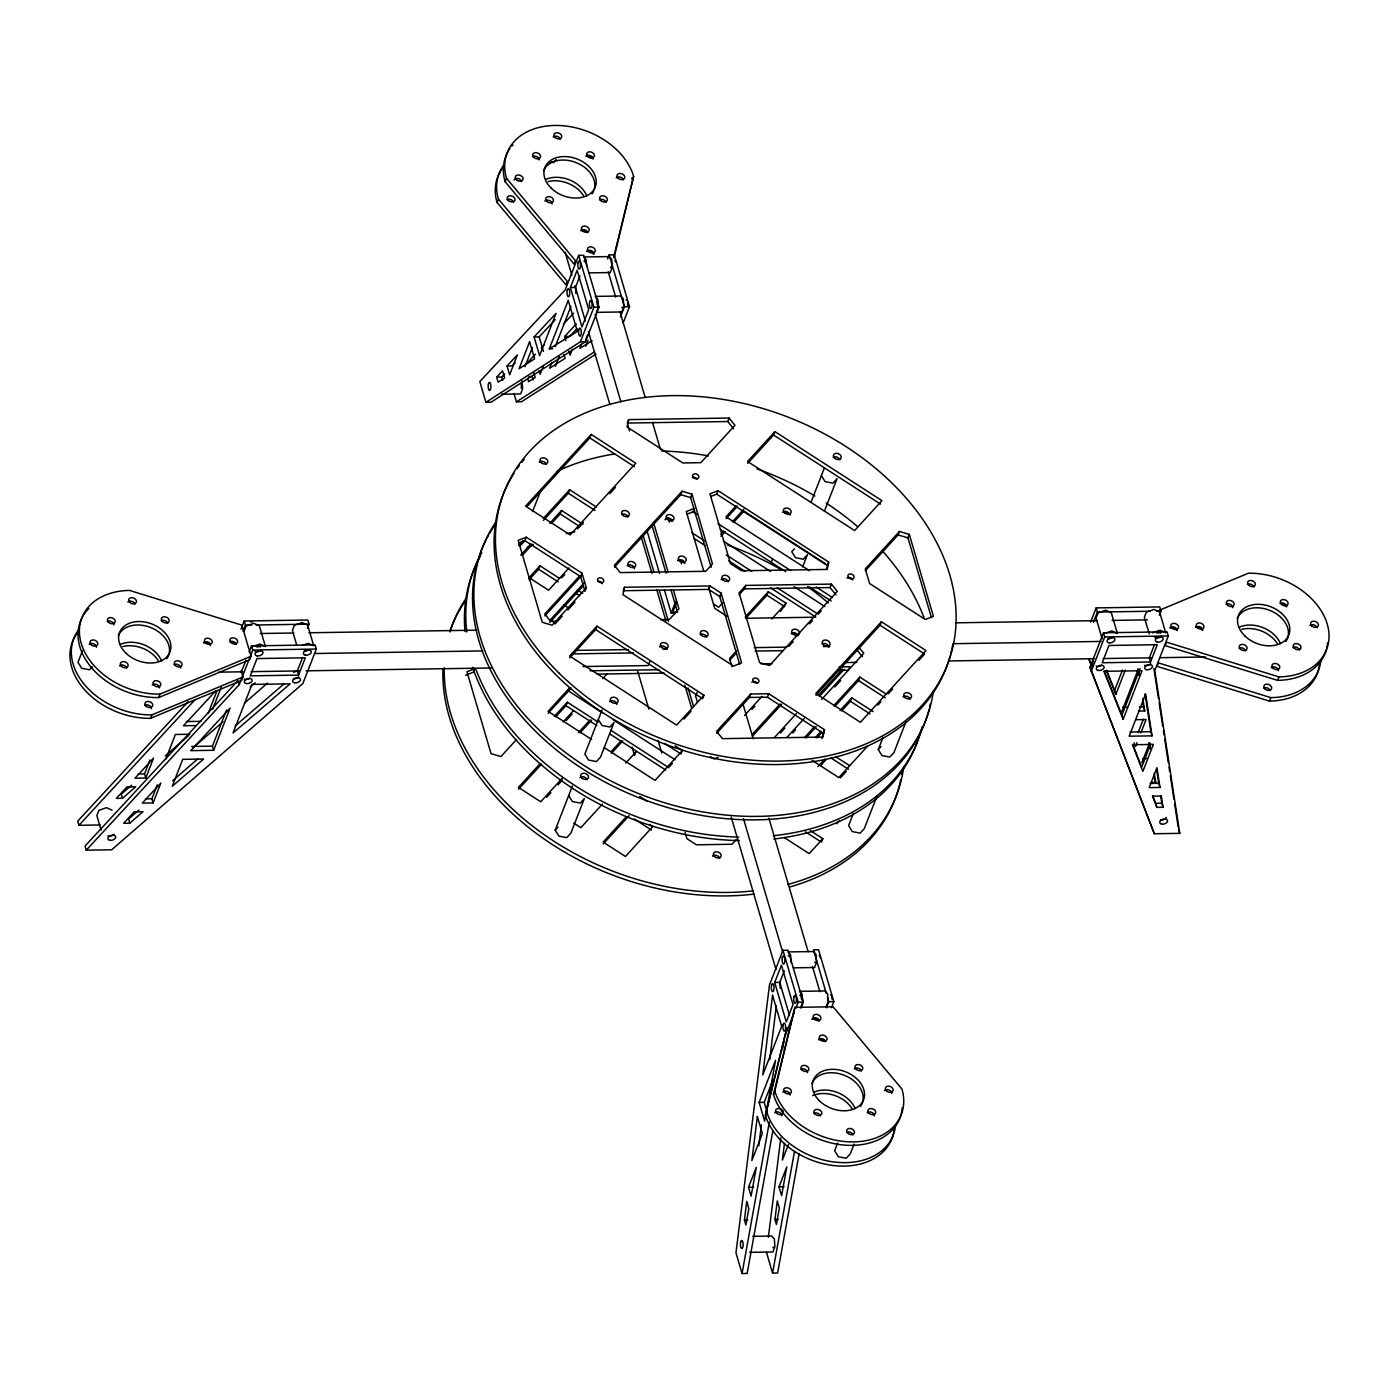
<?xml version="1.0" encoding="UTF-8"?>
<svg xmlns="http://www.w3.org/2000/svg" width="1399" height="1399" viewBox="0 0 1399 1399"><rect width="100%" height="100%" fill="white"/><g stroke="black" fill="none" stroke-linecap="round" stroke-linejoin="round"><path stroke-width="1.5" d="M769.695 1059.795L776.305 1005.951M744.425 1219.945L746.751 1201.409L748.85 1208.579L745.894 1224.964L744.425 1219.945L747.818 1219.893M758.783 1145.781L761.406 1124.831M768.366 1237.206L780.817 1137.824M774.941 1219.473L777.249 1200.937L779.365 1208.106L776.41 1224.492L774.941 1219.473L778.334 1219.421M784.472 1143.298L782.373 1160.051L788.389 1144.644M772.913 1130.532L747.153 1273.457L742.065 1273.545L769.363 1122.068M782.443 1049.547L783.982 1041.013M799.196 1153.528L777.652 1272.985L772.58 1273.073L794.492 1151.464M628.658 419.613L627.084 426.992L682.817 462.964L700.794 462.684L734.965 425.331L729.089 418.056L628.658 419.613L627.312 423.058L727.725 421.519L733.618 428.793M624.514 587.265L622.94 594.662L733.531 666.081L741.627 662.899L721.08 593.089L710.045 585.954L624.514 587.265L623.167 590.728L708.698 589.416L719.733 596.534L739.669 664.298M826.564 569.201L828.68 562.048L718.054 490.682L709.958 493.864L730.488 563.622L741.522 570.74L827.124 569.445L828.68 562.048M821.965 738.707L824.483 729.718L768.768 693.747L750.773 694.009L716.603 731.362L722.479 738.637L822.909 737.098L824.483 729.718M613.671 257.171L633.625 176.326A67.502 49.052 21.3 0 0 554.808 125.455A67.502 49.052 21.3 0 0 506.49 178.285L505.144 181.748L574.027 264.026L575.374 260.564L506.49 178.285M614.021 257.888L633.625 176.326M765.393 1115.213L786.85 1028.125L765.393 1115.213A67.502 49.052 21.3 0 0 833.629 1165.559A67.502 49.052 21.3 0 0 894.048 1129.99M902.285 1107.623A67.502 49.052 21.3 0 1 842.793 1144.942A67.502 49.052 21.3 0 1 773.472 1094.473L794.929 1007.367L833.07 1006.79L901.953 1089.069A67.502 49.052 21.3 0 1 853.635 1141.899A67.502 49.052 21.3 0 1 774.819 1091.028L794.929 1007.367M82.471 650.78L77.977 662.304L81.719 668.285L89.553 669.771L92.282 666.781M77.47 633.013A67.502 49.052 21.3 0 0 83.713 688.763A67.502 49.052 21.3 0 0 150.55 718.317L151.914 714.872L242.936 676.994L241.118 670.786M82.856 616.329A67.502 49.052 21.3 0 0 93.82 670.296A67.502 49.052 21.3 0 0 158.647 697.576L159.993 694.114L251.033 656.253L241.887 625.143L129.512 590.413A67.502 49.052 21.3 0 0 81.177 643.243A67.502 49.052 21.3 0 0 159.993 694.114M145.776 778.054L153.54 758.118L134.986 778.211L145.776 778.054L144.552 773.909L149.99 759.954M165.642 759.5L175.4 734.475L190.019 734.248M153.086 802.939L160.868 783.02L142.296 803.113L153.086 802.939L151.879 798.794L157.318 784.839M208.259 713.21L216.88 691.089M241.048 629.13L244.213 620.999L307.78 620.019L309.004 624.164L307.413 628.238M212.613 709.31L221.234 687.206M243.059 631.246L245.437 625.143L244.213 620.999M244.091 631.176L246.119 626L253.726 623.307L259.322 625.79L265.425 646.53L259.829 644.047L252.205 646.74M213.662 750.284L230.118 708.069L190.771 750.651L213.662 750.284L212.438 746.139L226.551 709.958M241.223 672.324L245.979 660.118M249.144 651.986L251.523 645.883L315.09 644.904L316.314 649.066L302.831 683.621L111.675 849.788L86.248 850.19L85.042 846.045L238.057 680.456L239.264 684.601L86.248 850.19M239.264 684.601L252.747 650.028L251.523 645.883M242.936 676.994L241.59 680.456L150.55 718.317M251.033 656.253L249.687 659.716L158.647 697.576M298.582 675.105L305.314 657.81L256.996 658.562L250.264 675.839L298.582 675.105L297.357 670.96L302.604 657.513M498.411 199.043L567.294 281.304L565.93 284.766L497.047 202.488L498.411 199.043A67.502 49.052 21.3 0 1 504.13 164.61M524.922 366.73L532.424 347.477M578.661 255.37L565.196 289.925L479.822 381.56L485.925 402.3L491.014 402.213L585.516 341.706L598.999 307.133L583.75 255.283L578.661 255.37L593.91 307.22L580.428 341.776L485.925 402.3M570.39 287.512L577.122 270.234L588.717 309.634L581.967 326.911L570.39 287.512L575.479 287.442L579.973 275.918M549.3 348.876L568.239 300.295L577.385 331.406L549.3 348.876L552.692 348.823M543.249 366.346L540.154 374.32L539.105 370.787M555.176 346.777L570.949 306.294M551.853 362.498L549.597 368.269L565.109 358.336L564.007 354.542M555.438 366.258L559.18 356.64M572.436 349.12L570.092 355.154L568.868 350.992M607.586 258.955L609.177 254.898L614.266 254.81L629.498 306.661L623.167 322.942M581.389 344.364L579.816 348.403L592.092 340.761M585.604 340.009L587.632 334.816M585.691 346.305L588.052 340.237M532.547 511.649L541.273 489.283M475.048 668.565L473.701 672.027L465.605 675.192M518.837 543.039L524.905 540.661L526.269 537.199L581.984 573.17L586.303 587.842L584.957 591.305L580.637 576.633L581.984 573.17M620.457 316.908L624.426 306.748L609.177 254.898M529.067 579.711L538.632 569.253L539.979 565.791L559.583 578.452M551.433 523.506L560.195 513.94L561.541 510.495L582.928 524.293M543.494 520.306L568.274 493.2L569.62 489.737L596.376 507.015M527.143 506.421L589.836 437.887L591.182 434.424L635.776 463.209L570.162 534.925L525.587 506.158L591.182 434.424M555.91 716.673L565.983 705.673L567.329 702.211L598.142 722.111M595.624 629.602L596.971 626.157L703.959 695.216L702.613 698.678L595.624 629.602L569.725 657.915M614.458 567.155L680.753 494.686L682.1 491.241L691.98 494.144L712.493 563.902L705.743 571.299L620.212 572.593L614.336 565.318L682.1 491.241M568.676 795.576L572.418 801.557L580.253 803.061L584.345 798.584L570.879 833.139L566.77 837.634L558.935 836.13L555.193 830.149L572.418 785.976M602.06 709.923L584.852 754.096L588.577 760.077L596.429 761.581L600.521 757.086L614.004 722.531L609.912 727.008L602.06 725.504L598.317 719.523M711.147 567.347L690.634 497.589L691.98 494.144M727.725 421.519L729.089 418.056M686.961 514.202L693.03 511.824L694.376 508.362L686.279 511.544L703.819 571.282M649.731 661.71L648.244 665.557L582.858 666.554M710.64 496.523L716.708 494.144L718.054 490.682M675.42 612.989L671.188 613.059L675.682 601.535M676.591 602.444L672.797 612.167L676.959 612.115M708.698 589.416L710.045 585.954M747.696 463.366L773.595 435.054L774.941 431.609L881.93 500.667L854.597 530.553L747.591 461.495L774.941 431.609M719.733 596.534L721.08 593.089M697.139 692.313L695.653 696.142L697.489 702.403M739.074 594.785L744.478 588.874L745.824 585.412L831.443 584.1L837.319 591.375L769.485 665.522L759.605 662.636L739.074 592.809L745.824 585.412M675.14 745.842L682.397 750.529L681.051 753.991L664.735 743.446M771.216 562.311L772.563 558.848M746.804 617.221L766.949 595.205L768.296 591.742L786.133 603.249L780.467 611.433M811.088 502.101L824.378 467.983M716.673 733.268L749.427 697.471L750.773 694.009M802.659 566.91L807.415 554.721L803.323 559.198L795.471 557.694L791.729 551.731L794.475 548.74M824.378 511.195L837.074 478.668L832.965 483.145L825.13 481.641L821.388 475.66M749.427 697.471L767.404 697.192L768.768 693.747M835.972 594.837L830.079 587.563L831.443 584.1M865.334 570.757L898.088 534.96L899.435 531.498L909.315 534.401L933.395 616.312L925.299 619.495L869.583 583.523L865.264 568.868L899.435 531.498M931.454 617.728L907.968 537.863L909.315 534.401M841.656 710.849L850.4 701.284L851.746 697.821L873.151 711.636M835.168 706.04L858.496 680.544L859.843 677.081L886.581 694.359M815.914 695.355L880.058 625.231L881.405 621.768L925.981 650.552L860.385 722.269L815.792 693.502L881.405 621.768M821.493 842.146L822.839 838.701L810.353 830.639M800.928 1008.189L803.306 1002.086L788.074 950.236L782.985 950.323L769.502 984.896L735.961 1252.804L742.065 1273.545M774.696 982.465L781.446 965.188L793.023 1004.587L786.29 1021.882L774.696 982.465L779.785 982.395L784.279 970.871M853.373 813.431L848.616 825.637L852.358 831.618L860.193 833.104L864.302 828.628L876.981 796.083M905.835 722.076L893.944 752.575L889.851 757.051L882 755.565L878.257 749.584L883.014 737.378M759.132 1102.429L775.606 1060.197L764.623 1121.089L759.132 1102.429L764.221 1102.342L772.843 1080.22M784.752 1036.746L794.265 1012.334M795.839 1008.277L798.217 1002.174L782.985 950.323M800.7 1007.315L802.729 1002.121L802.152 994.147L799.563 991.349L824.99 990.947L827.578 993.745L828.156 1001.736L826.127 1006.913M773.472 1094.473L774.819 1091.028M748.5 1187.314L756.282 1167.378L751.106 1196.128L748.5 1187.314L753.589 1187.226M826.354 1007.805L828.733 1001.701L827.509 997.557M831.443 1007.717L833.821 1001.614L818.572 949.764L813.501 949.851L826.302 993.412M779.016 1186.842L786.798 1166.906L781.604 1195.655L779.016 1186.842L784.105 1186.754M837.651 1143.088L834.643 1150.765L838.386 1156.746L846.238 1158.25L850.33 1153.755L854.072 1144.155M1090.608 622.135L1096.169 607.9L1159.736 606.921L1160.943 611.066L1159.369 615.14M1093.423 622.223L1097.393 612.045L1096.169 607.9M1089.996 667.358L1103.479 632.785L1167.046 631.806L1168.27 635.968L1154.787 670.523L1179.759 833.367L1154.332 833.752L1089.996 667.358L1154.332 833.752M1091.36 666.484L1093.388 661.29M1091.22 671.503L1104.703 636.93L1103.479 632.785M1125.286 670.121L1115.825 694.411L1114.601 690.267L1122.488 670.016M1121.858 711.322L1138.331 669.107L1139.293 675.385M1123.135 719.296L1103.933 671.31L1142.074 670.733L1123.135 719.296L1121.911 715.151L1140.063 668.6M1154.56 644.414L1149.313 657.862L1150.538 662.007L1102.22 662.741L1108.952 645.464L1157.27 644.712L1150.538 662.007M1138.086 732.726L1143.333 719.243M1137.055 742.659L1135.551 746.506L1134.064 742.694M1140.797 733.024L1146.061 719.541L1135.621 719.698M1141.864 762.735L1149.628 742.799L1150.538 748.727M1150.66 744.128L1141.654 767.247L1132.77 744.408M1270.834 697.646L1158.459 662.916L1157.113 666.379L1269.488 701.109L1270.834 697.646A67.502 49.052 21.3 0 0 1320.848 659.908M1278.931 676.906L1166.556 642.176L1165.21 645.639L1277.584 680.369L1278.931 676.906A67.502 49.052 21.3 0 0 1327.249 624.076A67.502 49.052 21.3 0 0 1248.45 573.205L1159.386 610.244M556.242 159.573L553.514 162.564L549.597 161.812M518.592 545.523L522.964 540.748M543.372 518.434L569.62 489.737M520.166 545.802L524.538 541.011M520.708 555.123L530.921 543.966M549.877 523.243L561.541 510.495M522.282 555.386L532.494 544.228M529.032 577.752L539.979 565.791M577.56 528.822L583.4 522.457M609.632 493.76L615.473 487.394M569.008 567.924L548.6 590.238L528.979 577.577M561.821 577.77L564.741 574.569M579.606 575.933L544.771 614.021L550.646 621.296L557.117 621.208M544.876 615.892L581.162 576.213M549.737 620.474L584.572 582.404M549.842 622.345L583.226 585.849M586.303 587.842L552.133 625.213L542.252 622.31L518.172 540.381L526.269 537.199M555.053 623.989L562.188 616.207M567.872 609.981L574.989 602.2M596.971 626.157L569.638 656.044L676.626 725.102L703.959 695.216M516.581 739.441L500.929 756.562L491.049 753.659L466.951 671.747L473.019 669.352M569.655 687.748L548.076 711.357L591.602 739.441M736.101 505.791L726.029 516.808L809.444 570.652M548.163 713.228L571.177 688.063M726.116 518.679L737.64 506.106M554.371 716.358L567.329 702.211M720.817 534.401L723.703 531.253M732.342 521.81L743.848 509.236M720.922 536.272L725.224 531.568M733.863 522.124L743.936 511.107L825.532 563.797M563.202 721.849L573.45 710.64M602.724 678.62L607.114 673.811M566.245 720.502L572.104 714.102M578.486 732.551L590.081 719.873M580.043 732.831L591.637 720.17M562.293 778.194L540.713 801.784L518.434 787.392L540.031 763.767M722.986 602.514L718.684 607.236L713.525 603.913M546.554 797.378L550.874 792.656M558.079 784.804L562.381 780.082M611.206 751.578L621.226 740.631M611.293 753.466L622.747 740.945M745.282 616.907L768.296 591.742M555.193 830.149L557.921 827.159M625.773 763.067L635.915 751.962L634.569 755.425L632.121 747.136M736.469 650.885L729.561 658.422L731.992 666.658M729.596 660.363L736.486 652.826M602.427 804.093L580.83 827.683L573.712 823.084M771.741 618.988L786.133 603.249M683.919 719.121L691.106 711.252M682.397 750.529L655.064 780.415L604.298 747.643M669.544 766.565L672.429 763.417M626.14 816.911L603.126 842.076L625.423 856.468L652.756 826.582L649.328 824.361M603.214 843.964L629.113 815.652M788.791 646.425L793.216 641.581M809.426 623.849L812.382 620.631M818.275 614.178L821.23 610.961M744.565 715.414L761.965 696.405M751.928 709.363L754.813 706.198M752.26 734.405L780.082 703.994M752.382 736.259L781.656 704.257M774.469 737.535L796.433 713.525M780.45 732.989L784.839 728.197M818.328 695.548L842.53 669.089M819.814 695.898L844.034 669.439M786.815 737.465L804.233 718.421M821.668 699.378L863.795 653.298L859.091 647.492M792.726 732.989L795.629 729.806M834.836 686.944L840.659 680.596M804.442 737.658L814.638 726.501M833.594 705.778L859.843 677.081M805.999 737.92L816.212 726.763M815.302 737.675L821.143 731.292M840.082 710.57L851.746 697.821M816.876 737.938L821.248 733.163M736.381 839.505L732.027 844.262L696.422 844.804L686.961 838.683L685.125 832.422M817.89 766.582L824.728 759.115M820.636 765.55L826.11 759.587M877.977 705.009L880.898 701.826M888.19 693.852L892.562 689.077M918.811 660.38L924.634 654.015L880.058 625.231M867.975 745.702L838.805 777.582L812.067 760.322M840.379 777.861L846.22 771.479M878.257 749.584L881.003 746.594M822.839 838.701L809.164 853.635L784.209 837.511M836.497 823.749L839.243 820.758M518.644 789.106L541.553 764.099M188.061 701.738L77.714 821.143L78.939 825.305L100.133 824.973M78.939 825.305L195.178 699.517M215.516 691.054L183.461 725.749L195.947 725.556M496.645 377.135L502.556 370.805L504.654 377.975L498.131 382.154L496.645 377.135L501.734 377.065L504.689 373.883M507.05 365.978L517.403 354.856L509.638 374.792L507.05 365.978L512.139 365.908L515.094 362.726M534.086 336.949L556.05 313.393L539.577 355.626L534.086 336.949L539.175 336.879L555.281 319.602M526.531 363.705L535.362 354.227M541.238 347.914L544.194 344.749M563.325 324.218L573.625 313.166M565.826 340.622L564.601 336.477L576.318 323.921M577 328.555L569.69 336.407L564.601 336.477M131.558 785.206L121.276 794.142L122.5 798.287L116.344 798.392L126.924 786.938L135.72 786.798L122.5 798.287M165.239 755.915L188.778 735.454M193.342 747.556L223.018 721.762M244.44 703.155L267.506 683.097M138.868 810.091L128.586 819.027L129.81 823.172L123.654 823.277L134.234 811.822L143.03 811.682L129.81 823.172M172.567 780.817L197.679 758.975M250.194 687.031L255.09 682.817M235.084 726.029L284.014 683.884M791.537 633.065L792.359 632.733A4.057 2.938 21.3 0 1 798.042 635.671M513.993 393.521L516.441 401.828L594.592 351.779M596.026 354.034L521.512 401.74L516.441 401.828M718.089 757.331L714.032 758.923L710.412 756.579M302.429 645.324L308.147 643.295L313.726 645.796L307.64 625.056L302.044 622.555L294.42 625.248L292.408 630.442L296.675 644.956M293.545 672.307L297.357 670.96M1106.067 632.96L1111.785 630.949L1117.381 633.432L1111.278 612.692L1105.682 610.209L1098.075 612.902L1096.047 618.078L1102.15 638.818M1152.479 632.89L1160.086 630.197L1165.682 632.698L1159.596 611.958L1154 609.457L1146.376 612.15L1144.365 617.344L1149.244 633.939M589.049 272.875L610.226 272.56L612.255 267.366L611.678 259.392L609.09 256.594L583.663 256.979L586.251 259.777L586.688 265.758M593.91 307.22L598.999 307.133M624.426 306.748L629.498 306.661M580.428 341.776L585.516 341.706M528.857 376.646L532.25 376.593L533.229 379.933M501.542 394.238L520.62 393.941L522.649 388.747L522.072 380.773M744.478 588.874L830.079 587.563M245.437 625.143L251.785 625.056M256.017 624.986L309.004 624.164M1097.393 612.045L1150.363 611.241M1156.711 611.136L1160.943 611.066M660.66 619.652L669.299 619.512L678.952 608.95L673.514 590.413M745.562 618.288L814.585 617.221M260.197 633.52L293.79 632.995M308.899 632.768L476.709 630.18M955.622 622.817L1097.288 620.649M1112.153 620.422L1147.407 619.862M252.747 650.028L316.314 649.066M1104.703 636.93L1168.27 635.968M314.985 653.508L482.812 650.92M952.999 643.697L1101.205 641.424M576.545 650.378L628.326 649.573M662.864 649.031L667.166 648.961M754.323 647.632L786.693 647.125M823.381 646.565L829.852 646.46M573.03 653.875L633.45 652.931M755.145 651.042L783.195 650.622M218.891 672.167L242.866 671.8M251.138 671.66L299.543 670.925M306.066 670.821L491.329 667.97M761.021 663.843L771.916 663.668M843.824 662.566L856.905 662.357M948.435 660.958L1094.455 658.702M1103.094 658.562L1151.132 657.827M1159.841 657.687L1205.606 656.988M590.028 670.786L659.086 669.719M839.033 666.938L849.823 666.763L848.476 670.226L837.686 670.401M597.321 674.108L664.21 673.076M186.399 721.534L200.966 721.324M1122.732 707.142L1126.877 707.09M1139.363 706.897L1143.525 706.827L1144.749 710.972L1138.506 711.077M191.628 746.471L212.438 746.139M1130.042 732.027L1150.852 731.712L1152.059 735.857L1129.185 736.206L1145.641 693.991L1152.059 735.857M138.081 773.997L144.552 773.909M1142.808 758.555L1147.128 758.485M1151.604 782.461L1155.696 782.391L1154.262 773.017M145.391 798.899L151.879 798.794M1150.118 783.44L1158.757 783.3L1159.981 787.462L1149.174 787.62L1156.938 767.701L1159.981 787.462M1152.741 795.751L1155.644 803.236L1161.8 803.131L1163.024 807.293L1156.868 807.38L1152.496 796.153L1161.292 796.031L1163.024 807.293M793.355 967.828L814.55 967.513L816.561 962.32L816.002 954.345L813.396 951.547L787.969 951.932L790.575 954.73L791.135 962.722M798.217 1002.174L803.306 1002.086M828.733 1001.701L833.821 1001.614M752.662 1236.314L771.723 1236.016L774.329 1238.814L774.889 1246.789L772.878 1251.983L749.567 1252.332M898.088 534.96L907.968 537.863M680.753 494.686L690.634 497.589M112.077 810.178L106.481 807.695L98.874 810.388L96.846 815.565L101.113 830.097M773.595 435.054L880.583 504.13M784.664 511.439L790.103 514.954M716.708 494.144L827.334 565.511M589.836 437.887L634.412 466.671M718.019 523.628L790.732 570.582M816.159 587.003L832.51 597.548M693.03 511.824L696.667 514.167M720.31 529.434L785.748 571.684M809.356 586.933L831.163 601.01M723.388 541.046L770.534 571.491M794.107 586.706L824.938 606.606M691.753 532.617L704.466 540.836M726.291 554.931L751.753 571.369M777.197 587.807L817.156 613.601M694.026 538.423L704.939 545.47M728.582 560.737L744.95 571.299M770.394 587.737L815.809 617.064M766.949 595.205L784.787 606.711M568.274 493.2L595.03 510.46M858.496 680.544L885.235 697.804M726.973 616.277L714.714 608.355L708.663 587.755M560.195 513.94L579.798 526.601M850.4 701.284L870.021 713.945M524.905 540.661L580.637 576.633M767.404 697.192L823.137 733.163M577.42 589.958L582.771 593.421M835.535 756.579L849.805 765.795M538.632 569.253L558.236 581.914M576.073 593.421L579.641 595.729M830.621 757.733L848.459 769.258M563.762 604.91L569.096 608.355M550.087 619.844L553.654 622.153M805.439 831.793L819.709 840.991M567.802 690.529L602.357 712.825M613.269 719.855L675.07 759.727M610.838 730.295L668.879 767.754M565.983 705.673L596.796 725.556M609.492 733.758L665.714 770.045M639.728 796.468L646.985 801.155M634.254 818.975L651.409 830.044M856.573 649.486L862.449 656.761M1106.609 670.261L1114.601 690.267M1106.224 670.418L1115.825 694.411M1104.318 671.17L1121.911 715.151M1088.999 658.702L1092.147 666.816M1088.632 658.789L1091.797 666.903M1178.535 829.222L1179.759 833.367M1154.472 778.246L1155.696 782.391M1155.644 803.236L1156.868 807.38M742.904 703.714L753.204 738.724M608.25 271.826L615.682 297.13M619.984 311.732L645.114 397.246M652.476 422.271L660.433 449.394M768.89 818.205L808.115 951.687M812.557 966.796L819.884 991.681M668.092 517.962L669.317 522.142M680.351 559.687L681.575 563.849M595.17 314.215L620.911 401.81M627.661 424.754L629.498 431.014M743.464 818.607L782.688 952.072M653.525 522.439L668.057 571.876M652.179 525.902L666.099 573.275M670.943 589.748L677.606 612.412M565.126 252.24L571.876 275.183M574.937 285.623L585.359 321.07M588.419 331.493L609.877 404.503M647.282 531.725L659.541 573.433M664.438 590.116L671.188 613.059M731.205 817.121L775.955 969.367M779.628 981.871L789.543 1015.569M643.015 534.943L653.91 572.016M659.366 590.553L668.442 621.453M688.046 687.958L693.502 706.478M684.898 685.23L691.543 707.877M641.057 536.342L651.969 573.415M656.813 589.906L665.889 620.789M637.769 671.415L648.839 709.066M658.055 740.421L661.744 752.959M539.175 336.879L543.442 351.394M764.221 1102.342L767.264 1112.712M533.596 372.117L535.17 377.503L528.63 381.682L527.65 378.342M766.477 1252.332L772.58 1273.073M501.734 377.065L502.713 380.406M1153.895 668.53L1158.494 698.521M1159.159 702.805L1162.761 726.378M1163.426 730.663L1164.09 734.947M1164.737 739.232L1168.357 762.805M1169.004 767.089L1169.669 771.374M1170.333 775.658L1173.936 799.231M1174.6 803.516L1178.203 827.071M1145.064 694.026L1150.852 731.712M1156.641 769.467L1158.757 783.3M1160.645 795.629L1161.8 803.131M1142.826 698.416L1144.749 710.972M1137.754 669.142L1138.716 675.42M1142.878 702.63L1143.525 706.827M1149.016 742.607L1149.926 748.535M684.863 563.342L682.992 560.352L679.075 559.6A4.057 2.938 21.3 0 0 677.606 560.439M779.785 982.395L780.222 988.376M575.479 287.442L575.898 293.423M1166.259 817.383A4.057 2.431 -16.4 0 1 1160.488 819.954M1150.712 663.651A4.057 2.431 -16.4 0 1 1144.504 665.312M1101.782 665.032A4.057 2.431 -16.4 0 1 1096.204 666.064M1112.555 637.367A4.057 2.431 -16.4 0 1 1107.798 638.644M1161.502 636.003A4.057 2.431 -16.4 0 1 1154.665 637.262M1157.043 633.17A4.057 2.431 -16.4 0 1 1160.855 633.117M113.984 834.241A4.057 2.431 -16.4 0 1 107.775 835.885M249.826 678.13A4.057 2.431 -16.4 0 1 244.248 679.162M298.756 676.749A4.057 2.431 -16.4 0 1 293.37 678.655M308.917 649.731A4.057 2.431 -16.4 0 1 304.16 651.007M261.228 649.836A4.057 2.431 -16.4 0 1 255.02 651.497M256.769 647.02A4.057 2.431 -16.4 0 1 260.581 646.95M521.058 383.361A4.057 1.364 89.1 0 1 521.197 388.292M622.153 307.098A4.057 1.364 89.1 0 1 621.873 307.658M596.831 301.782A4.057 1.364 89.1 0 1 597.181 304.737M610.803 266.912A4.057 1.364 89.1 0 1 610.576 267.681M583.943 260.966A4.057 1.364 89.1 0 1 585.237 262.365M773.21 1247.104A4.057 1.364 89.1 0 1 772.93 1247.681M799.843 995.336A4.057 1.364 89.1 0 1 800.193 995.301M800.875 996.018A4.057 1.364 89.1 0 1 801.487 999.69M815.127 961.865A4.057 1.364 89.1 0 1 814.883 962.634M788.267 955.937A4.057 1.364 89.1 0 1 788.966 956.112M830.359 994.864A4.057 1.364 89.1 0 1 831.391 995.546M831.653 996.263A4.057 1.364 89.1 0 1 832.003 999.218M819.132 955.412A4.057 1.364 89.1 0 1 820.269 957.755M250.473 621.856A4.057 2.431 -16.4 0 1 252.45 621.821M626.035 299.911A4.057 1.364 89.1 0 1 626.752 300.103M627.539 302.201A4.057 1.364 89.1 0 1 627.626 305.297M614.808 260.459A4.057 1.364 89.1 0 1 615.752 261.893M700.165 634.464A4.057 2.938 21.3 0 1 706.687 637.07M902.985 697.069A4.057 2.938 21.3 0 1 906.937 696.317A4.057 2.938 21.3 0 1 910.137 699.168M539.21 462.247A4.057 2.938 21.3 0 1 543.162 461.495A4.057 2.938 21.3 0 1 546.362 464.346M609.562 701.581A4.057 2.938 21.3 0 1 614.021 701.021A4.057 2.938 21.3 0 1 616.819 704.484M833.262 457.211A4.057 2.938 21.3 0 1 839.785 459.816M579.903 777.634A4.057 2.938 21.3 0 1 583.873 776.9A4.057 2.938 21.3 0 1 587.073 779.733M553.165 137.137A4.057 2.938 21.3 0 1 557.134 136.385A4.057 2.938 21.3 0 1 560.334 139.235M1309.849 625.58A4.057 2.938 21.3 0 1 1313.801 624.846A4.057 2.938 21.3 0 1 1317.001 627.679M846.535 1132.316A4.057 2.938 21.3 0 1 853.04 1134.921M89.204 644.344A4.057 2.938 21.3 0 1 93.663 643.785A4.057 2.938 21.3 0 1 96.479 647.265M1326.532 649.031A67.502 49.052 21.3 0 1 1277.584 680.369M1327.581 642.631A67.502 49.052 21.3 0 1 1326.899 647.457M1195.428 627.347A4.057 2.938 21.3 0 1 1199.887 626.769A4.057 2.938 21.3 0 1 1202.685 630.25M1169.984 627.749A4.057 2.938 21.3 0 1 1174.443 627.154A4.057 2.938 21.3 0 1 1177.259 630.634M1239.129 648.262A4.057 2.938 21.3 0 1 1245.652 650.867M1226.206 604.263A4.057 2.938 21.3 0 1 1230.49 604.438A4.057 2.938 21.3 0 1 1232.816 607.691M1280.137 603.441A4.057 2.938 21.3 0 1 1284.439 603.599A4.057 2.938 21.3 0 1 1286.765 606.851M1293.078 647.44A4.057 2.938 21.3 0 1 1299.584 650.045M1247.436 584.38A4.057 2.938 21.3 0 1 1253.959 586.985M1271.184 667.848A4.057 2.938 21.3 0 1 1275.643 667.271A4.057 2.938 21.3 0 1 1278.441 670.751M1237.276 618.48A27.001 19.621 21.3 0 1 1271.936 611.311A27.001 19.621 21.3 0 1 1285.733 641.546M1282.201 604.071A67.502 49.052 21.3 0 1 1286.048 606.169M1239.322 627.172A27.001 19.621 21.3 0 1 1280.4 643.61M1319.344 664.997A67.502 49.052 21.3 0 1 1269.488 701.109M1263.752 688.081A4.057 2.938 21.3 0 1 1270.257 690.686M1241.787 629.323A27.001 19.621 21.3 0 1 1277.235 643.505M505.144 181.748A67.502 49.052 21.3 0 1 508.169 151.372M508.991 149.99A67.502 49.052 21.3 0 1 509.901 148.626M511.894 146.038A67.502 49.052 21.3 0 1 512.978 144.797M631.736 178.093A67.502 49.052 21.3 0 1 632.278 179.789M581.25 229.961A4.057 2.938 21.3 0 1 587.772 232.566M586.688 251.225A4.057 2.938 21.3 0 1 591.147 250.631A4.057 2.938 21.3 0 1 593.963 254.111M599.437 199.69A4.057 2.938 21.3 0 1 605.959 202.295M544.858 201.019A4.057 2.938 21.3 0 1 549.317 200.459A4.057 2.938 21.3 0 1 552.133 203.939M532.582 156.531A4.057 2.938 21.3 0 1 536.866 156.688A4.057 2.938 21.3 0 1 539.192 159.941M585.866 156.198A4.057 2.938 21.3 0 1 590.326 155.639A4.057 2.938 21.3 0 1 593.124 159.101M514.098 180.051A4.057 2.938 21.3 0 1 517.962 178.53A4.057 2.938 21.3 0 1 521.67 181.503M616.225 177.83A4.057 2.938 21.3 0 1 620.177 177.096A4.057 2.938 21.3 0 1 623.377 179.929M593.771 190.806A27.001 19.621 21.3 0 1 592.109 193.814M543.634 170.748A27.001 19.621 21.3 0 1 575.041 162.197A27.001 19.621 21.3 0 1 594.33 189.18M586.601 155.341A67.502 49.052 21.3 0 1 592.424 158.419M545.697 179.422A27.001 19.621 21.3 0 1 586.776 195.86M497.047 202.488A67.502 49.052 21.3 0 1 500.073 172.112M500.912 170.73A67.502 49.052 21.3 0 1 501.821 169.384M507.068 199.637A4.057 2.938 21.3 0 1 513.59 202.243M548.146 181.573A27.001 19.621 21.3 0 1 583.61 195.773M83.695 614.948A67.502 49.052 21.3 0 1 85.566 612.272M86.598 610.996A67.502 49.052 21.3 0 1 88.819 608.548M203.624 642.596A4.057 2.938 21.3 0 1 210.41 643.89M230.503 641.372A4.057 2.938 21.3 0 1 236.204 644.292M161.2 620.649A4.057 2.938 21.3 0 1 167.723 623.255M174.141 664.647A4.057 2.938 21.3 0 1 178.442 664.805A4.057 2.938 21.3 0 1 180.751 668.057M119.562 665.976A4.057 2.938 21.3 0 1 123.514 665.242A4.057 2.938 21.3 0 1 126.714 668.075M107.268 621.488A4.057 2.938 21.3 0 1 111.57 621.646A4.057 2.938 21.3 0 1 113.896 624.898M152.246 685.055A4.057 2.938 21.3 0 1 156.705 684.478A4.057 2.938 21.3 0 1 159.521 687.958M127.869 602.095A4.057 2.938 21.3 0 1 131.821 601.343A4.057 2.938 21.3 0 1 135.021 604.193M118.338 635.688A27.001 19.621 21.3 0 1 152.998 628.518A27.001 19.621 21.3 0 1 166.796 658.754M151.914 714.872A67.502 49.052 21.3 0 1 85.059 685.3A67.502 49.052 21.3 0 1 78.816 629.567M120.384 644.379A27.001 19.621 21.3 0 1 161.462 660.818M144.814 705.288A4.057 2.938 21.3 0 1 149.098 705.446A4.057 2.938 21.3 0 1 151.424 708.698M122.85 646.53A27.001 19.621 21.3 0 1 158.297 660.73M819.097 1038.985A4.057 2.938 21.3 0 1 825.602 1041.59M811.927 1019.399A4.057 2.938 21.3 0 1 815.774 1017.86A4.057 2.938 21.3 0 1 819.499 1020.833M800.91 1069.256A4.057 2.938 21.3 0 1 805.194 1069.413A4.057 2.938 21.3 0 1 807.52 1072.666M854.194 1068.923A4.057 2.938 21.3 0 1 858.147 1068.189A4.057 2.938 21.3 0 1 861.347 1071.022M867.135 1112.922A4.057 2.938 21.3 0 1 871.594 1112.362A4.057 2.938 21.3 0 1 874.392 1115.825M813.833 1113.254A4.057 2.938 21.3 0 1 820.356 1115.86M884.553 1090.555A4.057 2.938 21.3 0 1 889.012 1089.996A4.057 2.938 21.3 0 1 891.81 1093.458M782.845 1092.129A4.057 2.938 21.3 0 1 787.305 1091.552A4.057 2.938 21.3 0 1 790.103 1095.032M811.962 1083.473A27.001 19.621 21.3 0 1 846.622 1076.286A27.001 19.621 21.3 0 1 860.437 1106.539M895.552 1124.901A67.502 49.052 21.3 0 1 836.042 1162.219A67.502 49.052 21.3 0 1 766.739 1111.768M783.265 1111.505A4.057 2.938 21.3 0 1 779.348 1114.583A4.057 2.938 21.3 0 1 775.693 1110.072A4.057 2.938 21.3 0 1 781.499 1109.32M782.286 1109.967A4.057 2.938 21.3 0 1 782.898 1110.701M814.026 1092.164A27.001 19.621 21.3 0 1 855.104 1108.585M774.749 1112.87A4.057 2.938 21.3 0 1 779.208 1112.31A4.057 2.938 21.3 0 1 782.024 1115.772M812.679 1095.609A27.001 19.621 21.3 0 1 851.939 1108.498M818.747 1039.824A4.057 2.938 21.3 0 1 824.903 1041.625M812.644 1019.102A4.057 2.938 21.3 0 1 818.782 1020.868M665.399 518.959A4.057 2.938 21.3 0 1 669.369 518.225A4.057 2.938 21.3 0 1 672.569 521.058M677.92 560.789A4.057 2.938 21.3 0 1 684.426 563.412M665.067 519.816A4.057 2.938 21.3 0 1 671.87 521.128M580.917 230.818A4.057 2.938 21.3 0 1 587.055 232.619M586.985 251.575A4.057 2.938 21.3 0 1 593.526 254.146M791.204 633.922A4.057 2.938 21.3 0 1 797.343 635.723M1196.565 627.364A4.057 2.938 21.3 0 1 1202.248 630.302M1170.281 628.099A4.057 2.938 21.3 0 1 1176.437 629.865M203.939 642.945A4.057 2.938 21.3 0 1 210.445 645.551M230.17 642.246A4.057 2.938 21.3 0 1 235.487 644.344M900.729 779.908A237.882 172.846 21.3 0 1 789.648 887.018M753.956 894.101A237.882 172.846 21.3 0 1 442.941 669.212M450.338 630.075A237.882 172.846 21.3 0 1 465.989 599.926M902.355 770.534A237.882 172.846 21.3 0 1 901.795 774.312M712.581 856.188A4.057 2.938 21.3 0 1 716.55 855.454A4.057 2.938 21.3 0 1 719.733 858.287M627.172 565.826A4.057 2.938 21.3 0 1 631.631 565.266A4.057 2.938 21.3 0 1 634.447 568.746M903.702 767.072A237.882 172.846 21.3 0 1 787.724 884.465M753.536 890.848A237.882 172.846 21.3 0 1 444.235 667.69M449.901 631.998A237.882 172.846 21.3 0 1 466.252 598.038M527.318 547.359A237.882 172.846 21.3 0 1 533.194 544.701M566.368 533.701A237.882 172.846 21.3 0 1 574.779 531.847M727.305 544.945A237.882 172.846 21.3 0 1 781.884 570.058M807.573 586.636A237.882 172.846 21.3 0 1 828.191 602.899M950.148 655.904A237.882 172.846 21.3 0 1 654.137 739.809A237.882 172.846 21.3 0 1 514.028 473.317M517.193 468.56A237.882 172.846 21.3 0 1 519.449 465.465M521.792 462.404A237.882 172.846 21.3 0 1 524.223 459.414M952.684 644.817A237.882 172.846 21.3 0 1 951.95 648.541M951.53 650.395A237.882 172.846 21.3 0 1 950.638 654.085M721.097 579.658A4.057 2.938 21.3 0 1 725.049 578.906A4.057 2.938 21.3 0 1 728.249 581.757M597.828 581.337A3.235 2.361 21.3 0 1 602.374 583.68M751.805 682.205A3.235 2.361 21.3 0 1 757.226 683.237M846.955 578.172A3.235 2.361 21.3 0 1 850.12 577.577A3.235 2.361 21.3 0 1 852.691 579.851M692.26 477.619A3.235 2.361 21.3 0 1 697.174 479.07M822.087 643.925A4.057 2.938 21.3 0 1 826.389 644.082A4.057 2.938 21.3 0 1 828.715 647.335M782.601 512.419A4.057 2.938 21.3 0 1 786.553 511.667A4.057 2.938 21.3 0 1 789.753 514.517M622.258 514.08A4.057 2.938 21.3 0 1 627.941 517M659.576 646.898A4.057 2.938 21.3 0 1 663.546 646.146A4.057 2.938 21.3 0 1 666.746 648.996M920.997 730.138A237.882 172.846 21.3 0 1 773.752 838.998M739.284 840.572A237.882 172.846 21.3 0 1 472.652 667.288M465.01 631.509A237.882 172.846 21.3 0 1 480.487 555.893M922.343 726.676A237.882 172.846 21.3 0 1 773.315 835.728M738.794 837.074A237.882 172.846 21.3 0 1 476.115 669.806M466.776 631.998A237.882 172.846 21.3 0 1 481.833 552.43M929.076 709.398A237.882 172.846 21.3 0 1 642.211 798.986A237.882 172.846 21.3 0 1 485.925 540.154M486.782 538.475A237.882 172.846 21.3 0 1 488.566 535.152M489.493 533.491A237.882 172.846 21.3 0 1 495.631 523.873M930.387 703.854A237.882 172.846 21.3 0 1 929.531 707.562M933.36 691.036A237.882 172.846 21.3 0 1 642.351 795.052A237.882 172.846 21.3 0 1 495.893 521.984M556.977 471.306A237.882 172.846 21.3 0 1 614.738 453.941M661.57 451.003A237.882 172.846 21.3 0 1 708.436 455.917M756.964 468.91A237.882 172.846 21.3 0 1 814.848 495.963M826.232 503.063A237.882 172.846 21.3 0 1 857.849 526.846M882.559 551.084A237.882 172.846 21.3 0 1 924.232 618.271M798.287 634.936A4.057 2.938 21.3 0 1 791.869 632.593A4.057 2.938 21.3 0 1 796.031 629.323A4.057 2.938 21.3 0 1 798.934 634.429M772.545 995.266L762.752 1074.939L781.691 1026.376L772.545 995.266M757.366 1116.524L751.858 1160.523L762.368 1133.557L757.366 1116.524M182.727 759.36L172.217 786.325L203.589 759.027L182.727 759.36M251.977 684.408L233.038 732.989L290.118 683.831L251.977 684.408M529.591 341.776L519.081 368.741L534.61 358.809L529.591 341.776M598.405 307.168L596.394 312.344L621.821 311.96L623.832 306.783L623.272 298.791L620.666 295.993L595.24 296.396L597.845 299.176L598.405 307.168M1153.371 744.425L1142.861 771.391L1132.508 744.758L1153.371 744.425M782.321 957.668A4.057 1.364 89.1 0 0 783.388 964.033A4.057 1.364 89.1 0 0 784.682 958.298A4.057 1.364 89.1 0 0 782.321 957.668M740.648 1242.137A4.057 1.364 89.1 0 0 741.715 1248.503A4.057 1.364 89.1 0 0 743.009 1242.767A4.057 1.364 89.1 0 0 740.648 1242.137M783.125 1024.733A4.057 1.364 89.1 0 0 784.192 1031.098A4.057 1.364 89.1 0 0 785.469 1025.362A4.057 1.364 89.1 0 0 783.125 1024.733M771.531 985.316A4.057 1.364 89.1 0 0 772.615 991.681A4.057 1.364 89.1 0 0 773.892 985.963A4.057 1.364 89.1 0 0 771.531 985.316M793.898 997.067A4.057 1.364 89.1 0 0 794.982 1003.433A4.057 1.364 89.1 0 0 796.258 997.714A4.057 1.364 89.1 0 0 793.898 997.067M246.276 683.551A4.057 2.431 -16.4 0 0 252.187 680.299A4.057 2.431 -16.4 0 0 246.259 679.232A4.057 2.431 -16.4 0 0 246.276 683.551M294.594 682.799A4.057 2.431 -16.4 0 0 300.505 679.564A4.057 2.431 -16.4 0 0 294.577 678.498A4.057 2.431 -16.4 0 0 294.594 682.799M257.066 655.904A4.057 2.431 -16.4 0 0 262.977 652.651A4.057 2.431 -16.4 0 0 257.049 651.584A4.057 2.431 -16.4 0 0 257.066 655.904M305.367 655.152A4.057 2.431 -16.4 0 0 311.278 651.899A4.057 2.431 -16.4 0 0 305.349 650.832A4.057 2.431 -16.4 0 0 305.367 655.152M109.822 840.292A4.057 2.431 -16.4 0 0 115.732 837.039A4.057 2.431 -16.4 0 0 109.804 835.972A4.057 2.431 -16.4 0 0 109.822 840.292M1109.022 642.806A4.057 2.431 -16.4 0 0 1114.933 639.553A4.057 2.431 -16.4 0 0 1109.005 638.486A4.057 2.431 -16.4 0 0 1109.022 642.806M1161.695 824.116A4.057 2.431 -16.4 0 0 1167.605 820.863A4.057 2.431 -16.4 0 0 1161.677 819.797A4.057 2.431 -16.4 0 0 1161.695 824.116M1146.55 669.701A4.057 2.431 -16.4 0 0 1152.461 666.466A4.057 2.431 -16.4 0 0 1146.533 665.399A4.057 2.431 -16.4 0 0 1146.55 669.701M1098.232 670.453A4.057 2.431 -16.4 0 0 1104.143 667.201A4.057 2.431 -16.4 0 0 1098.215 666.134A4.057 2.431 -16.4 0 0 1098.232 670.453M1157.323 642.054A4.057 2.431 -16.4 0 0 1163.234 638.801A4.057 2.431 -16.4 0 0 1157.305 637.734A4.057 2.431 -16.4 0 0 1157.323 642.054M567.225 290.362A4.057 1.364 89.1 0 0 568.291 296.728A4.057 1.364 89.1 0 0 569.585 290.992A4.057 1.364 89.1 0 0 567.225 290.362M578.801 329.779A4.057 1.364 89.1 0 0 579.886 336.145A4.057 1.364 89.1 0 0 581.162 330.409A4.057 1.364 89.1 0 0 578.801 329.779M577.997 262.715A4.057 1.364 89.1 0 0 579.081 269.08A4.057 1.364 89.1 0 0 580.358 263.344A4.057 1.364 89.1 0 0 577.997 262.715M589.591 302.114A4.057 1.364 89.1 0 0 590.658 308.48A4.057 1.364 89.1 0 0 591.952 302.744A4.057 1.364 89.1 0 0 589.591 302.114M488.391 384.095A4.057 1.364 89.1 0 0 489.458 390.461A4.057 1.364 89.1 0 0 490.752 384.725A4.057 1.364 89.1 0 0 488.391 384.095M1171.837 628.029A4.057 2.938 21.3 0 0 1178.448 627.941A4.057 2.938 21.3 0 0 1173.778 623.324A4.057 2.938 21.3 0 0 1171.837 628.029M1240.336 649.084A4.057 2.938 21.3 0 0 1246.946 648.979A4.057 2.938 21.3 0 0 1242.26 644.362A4.057 2.938 21.3 0 0 1240.336 649.084M1227.395 605.085A4.057 2.938 21.3 0 0 1234.005 604.98A4.057 2.938 21.3 0 0 1229.336 600.363A4.057 2.938 21.3 0 0 1227.395 605.085M1197.264 627.644A4.057 2.938 21.3 0 0 1203.874 627.539A4.057 2.938 21.3 0 0 1199.205 622.922A4.057 2.938 21.3 0 0 1197.264 627.644M1281.344 604.246A4.057 2.938 21.3 0 0 1287.954 604.158A4.057 2.938 21.3 0 0 1283.268 599.541A4.057 2.938 21.3 0 0 1281.344 604.246M1294.267 648.244A4.057 2.938 21.3 0 0 1300.878 648.139A4.057 2.938 21.3 0 0 1296.208 643.54A4.057 2.938 21.3 0 0 1294.267 648.244M1311.685 625.878A4.057 2.938 21.3 0 0 1318.295 625.79A4.057 2.938 21.3 0 0 1313.626 621.173A4.057 2.938 21.3 0 0 1311.685 625.878M1248.642 585.184A4.057 2.938 21.3 0 0 1255.253 585.079A4.057 2.938 21.3 0 0 1250.584 580.463A4.057 2.938 21.3 0 0 1248.642 585.184M1273.038 668.145A4.057 2.938 21.3 0 0 1279.63 668.04A4.057 2.938 21.3 0 0 1274.961 663.423A4.057 2.938 21.3 0 0 1273.038 668.145M1244.708 635.776A27.001 19.621 21.3 0 0 1288.759 635.094A27.001 19.621 21.3 0 0 1257.579 604.316A27.001 19.621 21.3 0 0 1244.708 635.776M1264.941 688.885A4.057 2.938 21.3 0 0 1271.551 688.78A4.057 2.938 21.3 0 0 1266.882 684.163A4.057 2.938 21.3 0 0 1264.941 688.885M588.542 251.505A4.057 2.938 21.3 0 0 595.152 251.418A4.057 2.938 21.3 0 0 590.483 246.801A4.057 2.938 21.3 0 0 588.542 251.505M600.643 200.512A4.057 2.938 21.3 0 0 607.253 200.407A4.057 2.938 21.3 0 0 602.584 195.79A4.057 2.938 21.3 0 0 600.643 200.512M546.712 201.334A4.057 2.938 21.3 0 0 553.322 201.229A4.057 2.938 21.3 0 0 548.635 196.612A4.057 2.938 21.3 0 0 546.712 201.334M582.456 230.765A4.057 2.938 21.3 0 0 589.066 230.678A4.057 2.938 21.3 0 0 584.38 226.061A4.057 2.938 21.3 0 0 582.456 230.765M533.771 157.335A4.057 2.938 21.3 0 0 540.381 157.23A4.057 2.938 21.3 0 0 535.712 152.613A4.057 2.938 21.3 0 0 533.771 157.335M587.72 156.513A4.057 2.938 21.3 0 0 594.313 156.408A4.057 2.938 21.3 0 0 589.644 151.791A4.057 2.938 21.3 0 0 587.72 156.513M555.018 137.434A4.057 2.938 21.3 0 0 561.629 137.329A4.057 2.938 21.3 0 0 556.942 132.73A4.057 2.938 21.3 0 0 555.018 137.434M516.353 179.702A4.057 2.938 21.3 0 0 522.964 179.597A4.057 2.938 21.3 0 0 518.295 174.98A4.057 2.938 21.3 0 0 516.353 179.702M618.061 178.145A4.057 2.938 21.3 0 0 624.671 178.04A4.057 2.938 21.3 0 0 620.002 173.424A4.057 2.938 21.3 0 0 618.061 178.145M551.084 188.026A27.001 19.621 21.3 0 0 595.117 187.344A27.001 19.621 21.3 0 0 563.954 156.566A27.001 19.621 21.3 0 0 551.084 188.026M508.274 200.442A4.057 2.938 21.3 0 0 514.884 200.337A4.057 2.938 21.3 0 0 510.198 195.72A4.057 2.938 21.3 0 0 508.274 200.442M230.905 642.508A4.057 2.938 21.3 0 0 237.498 642.403A4.057 2.938 21.3 0 0 232.829 637.787A4.057 2.938 21.3 0 0 230.905 642.508M162.406 621.471A4.057 2.938 21.3 0 0 169.017 621.366A4.057 2.938 21.3 0 0 164.348 616.749A4.057 2.938 21.3 0 0 162.406 621.471M175.347 665.452A4.057 2.938 21.3 0 0 181.94 665.364A4.057 2.938 21.3 0 0 177.271 660.748A4.057 2.938 21.3 0 0 175.347 665.452M205.478 642.893A4.057 2.938 21.3 0 0 212.071 642.788A4.057 2.938 21.3 0 0 207.402 638.189A4.057 2.938 21.3 0 0 205.478 642.893M121.398 666.291A4.057 2.938 21.3 0 0 128.008 666.186A4.057 2.938 21.3 0 0 123.339 661.57A4.057 2.938 21.3 0 0 121.398 666.291M108.475 622.293A4.057 2.938 21.3 0 0 115.068 622.188A4.057 2.938 21.3 0 0 110.399 617.571A4.057 2.938 21.3 0 0 108.475 622.293M91.057 644.659A4.057 2.938 21.3 0 0 97.65 644.554A4.057 2.938 21.3 0 0 92.981 639.938A4.057 2.938 21.3 0 0 91.057 644.659M154.1 685.353A4.057 2.938 21.3 0 0 160.71 685.248A4.057 2.938 21.3 0 0 156.023 680.648A4.057 2.938 21.3 0 0 154.1 685.353M129.705 602.392A4.057 2.938 21.3 0 0 136.315 602.287A4.057 2.938 21.3 0 0 131.646 597.67A4.057 2.938 21.3 0 0 129.705 602.392M125.788 652.983A27.001 19.621 21.3 0 0 169.821 652.301A27.001 19.621 21.3 0 0 138.658 621.523A27.001 19.621 21.3 0 0 125.788 652.983M146.021 706.093A4.057 2.938 21.3 0 0 152.613 706.005A4.057 2.938 21.3 0 0 147.944 701.389A4.057 2.938 21.3 0 0 146.021 706.093M814.201 1019.067A4.057 2.938 21.3 0 0 820.811 1018.962A4.057 2.938 21.3 0 0 816.142 1014.345A4.057 2.938 21.3 0 0 814.201 1019.067M802.099 1070.06A4.057 2.938 21.3 0 0 808.709 1069.973A4.057 2.938 21.3 0 0 804.04 1065.356A4.057 2.938 21.3 0 0 802.099 1070.06M856.048 1069.238A4.057 2.938 21.3 0 0 862.641 1069.133A4.057 2.938 21.3 0 0 857.972 1064.517A4.057 2.938 21.3 0 0 856.048 1069.238M820.304 1039.807A4.057 2.938 21.3 0 0 826.896 1039.702A4.057 2.938 21.3 0 0 822.227 1035.085A4.057 2.938 21.3 0 0 820.304 1039.807M868.971 1113.237A4.057 2.938 21.3 0 0 875.582 1113.132A4.057 2.938 21.3 0 0 870.912 1108.515A4.057 2.938 21.3 0 0 868.971 1113.237M815.04 1114.059A4.057 2.938 21.3 0 0 821.65 1113.954A4.057 2.938 21.3 0 0 816.964 1109.337A4.057 2.938 21.3 0 0 815.04 1114.059M847.742 1133.138A4.057 2.938 21.3 0 0 854.334 1133.033A4.057 2.938 21.3 0 0 849.665 1128.416A4.057 2.938 21.3 0 0 847.742 1133.138M886.389 1090.87A4.057 2.938 21.3 0 0 892.999 1090.765A4.057 2.938 21.3 0 0 888.33 1086.149A4.057 2.938 21.3 0 0 886.389 1090.87M784.682 1092.427A4.057 2.938 21.3 0 0 791.292 1092.339A4.057 2.938 21.3 0 0 786.623 1087.723A4.057 2.938 21.3 0 0 784.682 1092.427M819.412 1100.751A27.001 19.621 21.3 0 0 863.463 1100.069A27.001 19.621 21.3 0 0 832.283 1069.308A27.001 19.621 21.3 0 0 819.412 1100.751M714.434 856.503A4.057 2.938 21.3 0 0 721.027 856.398A4.057 2.938 21.3 0 0 716.358 851.781A4.057 2.938 21.3 0 0 714.434 856.503M629.025 566.14A4.057 2.938 21.3 0 0 635.618 566.035A4.057 2.938 21.3 0 0 630.949 561.419A4.057 2.938 21.3 0 0 629.025 566.14M558.638 672.709A237.882 172.846 21.3 0 0 946.633 666.728A237.882 172.846 21.3 0 0 672.08 395.637A237.882 172.846 21.3 0 0 558.638 672.709M904.821 697.367A4.057 2.938 21.3 0 0 911.431 697.262A4.057 2.938 21.3 0 0 906.762 692.645A4.057 2.938 21.3 0 0 904.821 697.367M722.933 579.955A4.057 2.938 21.3 0 0 729.544 579.851A4.057 2.938 21.3 0 0 724.874 575.234A4.057 2.938 21.3 0 0 722.933 579.955M598.387 581.547A3.235 2.361 21.3 0 0 603.668 581.459A3.235 2.361 21.3 0 0 599.926 577.77A3.235 2.361 21.3 0 0 598.387 581.547M753.554 681.768A3.235 2.361 21.3 0 0 758.835 681.68A3.235 2.361 21.3 0 0 755.093 677.99A3.235 2.361 21.3 0 0 753.554 681.768M848.703 577.717A3.235 2.361 21.3 0 0 853.985 577.647A3.235 2.361 21.3 0 0 850.26 573.957A3.235 2.361 21.3 0 0 848.703 577.717M693.484 477.584A3.235 2.361 21.3 0 0 698.766 477.496A3.235 2.361 21.3 0 0 695.023 473.806A3.235 2.361 21.3 0 0 693.484 477.584M541.046 462.544A4.057 2.938 21.3 0 0 547.656 462.439A4.057 2.938 21.3 0 0 542.987 457.823A4.057 2.938 21.3 0 0 541.046 462.544M611.398 701.896A4.057 2.938 21.3 0 0 618.008 701.791A4.057 2.938 21.3 0 0 613.339 697.174A4.057 2.938 21.3 0 0 611.398 701.896M834.469 458.033A4.057 2.938 21.3 0 0 841.079 457.928A4.057 2.938 21.3 0 0 836.392 453.311A4.057 2.938 21.3 0 0 834.469 458.033M823.294 644.747A4.057 2.938 21.3 0 0 829.904 644.642A4.057 2.938 21.3 0 0 825.218 640.025A4.057 2.938 21.3 0 0 823.294 644.747M784.437 512.716A4.057 2.938 21.3 0 0 791.047 512.611A4.057 2.938 21.3 0 0 786.378 507.994A4.057 2.938 21.3 0 0 784.437 512.716M622.625 515.217A4.057 2.938 21.3 0 0 629.235 515.112A4.057 2.938 21.3 0 0 624.566 510.495A4.057 2.938 21.3 0 0 622.625 515.217M661.43 647.195A4.057 2.938 21.3 0 0 668.04 647.09A4.057 2.938 21.3 0 0 663.353 642.491A4.057 2.938 21.3 0 0 661.43 647.195M581.757 777.949A4.057 2.938 21.3 0 0 588.367 777.844A4.057 2.938 21.3 0 0 583.68 773.227A4.057 2.938 21.3 0 0 581.757 777.949M667.253 519.274A4.057 2.938 21.3 0 0 673.863 519.169A4.057 2.938 21.3 0 0 669.177 514.552A4.057 2.938 21.3 0 0 667.253 519.274M701.371 635.268A4.057 2.938 21.3 0 0 707.981 635.163A4.057 2.938 21.3 0 0 703.295 630.547A4.057 2.938 21.3 0 0 701.371 635.268M679.459 560.754A4.057 2.938 21.3 0 0 686.052 560.649A4.057 2.938 21.3 0 0 681.383 556.033A4.057 2.938 21.3 0 0 679.459 560.754"/></g></svg>
